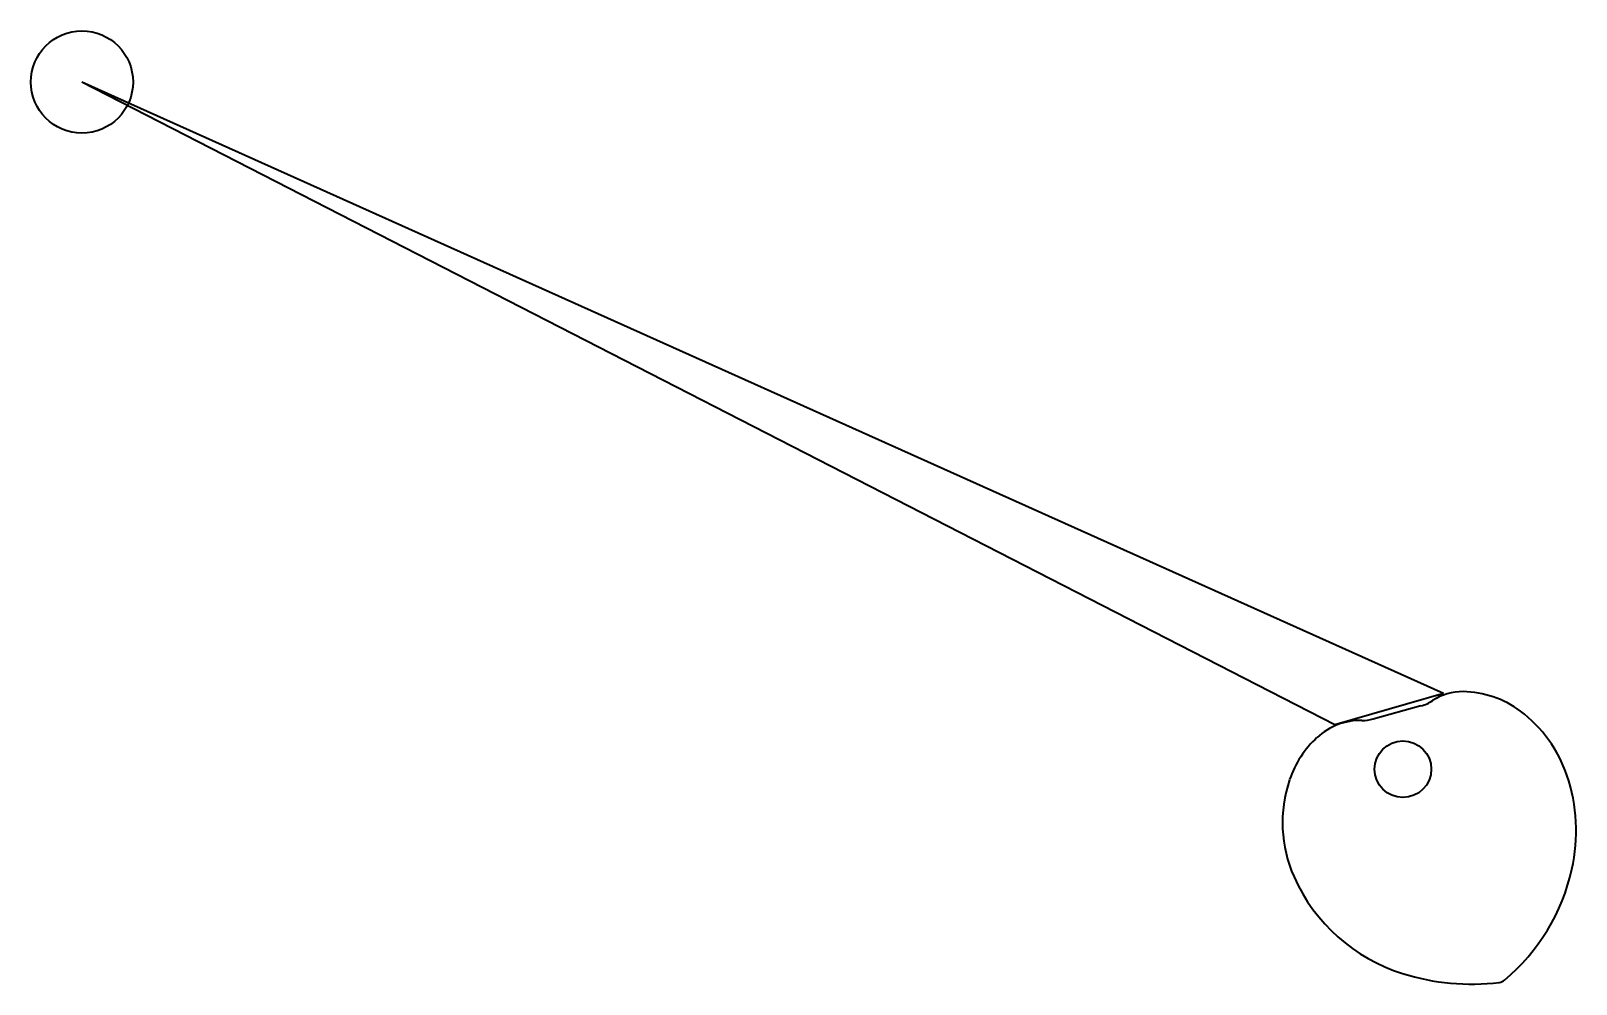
# Model space of a CAD drawing. Header units: millimetres. Extents: x -5.6 to 9.7, y -2.1 to 7.3.
import ezdxf

# ---------------------------------------------------------------- set-up
doc = ezdxf.new("R2010")
doc.units = ezdxf.units.MM
doc.layers.add('ModelSketch_Visible', color=7, linetype='Continuous', lineweight=40)

msp = doc.modelspace()

# ---------------------------------------------------------------- linework, layer by layer
at = {"layer": 'ModelSketch_Visible'}
for p, q in [((8.401, 0.747), (-5.064, 6.793)), ((7.325, 0.44), (-5.064, 6.793)), ((8.401, 0.747), (7.325, 0.44)), ((8.178, 0.626), (7.707, 0.496))]:
    msp.add_line(p, q, dxfattribs=at)
for centre, radius in [((-5.064, 6.793), 0.505), ((8, 0), 0.28)]:
    msp.add_circle(centre, radius, dxfattribs=at)
for centre, radius, start, end in [((8.586, 0.24), 0.527, 89.0544, 123.7324), ((8.579, -0.206), 0.973, 53.1951, 89.0544), ((8.072, 1.011), 0.4, 285.398, 303.7324), ((7.582, -0.154), 0.636, 88.9462, 132.7477), ((7.601, 0.882), 0.4, 268.9462, 285.398), ((8.371, -0.483), 1.32, 18.6779, 53.1951), ((7.837, -0.43), 1.012, 132.7477, 161.1558), ((8.125, -0.529), 1.316, 161.1558, 204.0586), ((7.986, -0.613), 1.727, 347.4369, 18.6779), ((8.519, -0.353), 1.747, 204.0586, 252.6008), ((7.722, -0.555), 1.997, 309.9867, 347.4369), ((8.677, 0.152), 2.276, 252.6008, 276.9759), ((8.941, -2.008), 0.1, 276.9759, 309.9867)]:
    msp.add_arc(centre, radius, start, end, dxfattribs=at)

doc.saveas('drawing.dxf')
